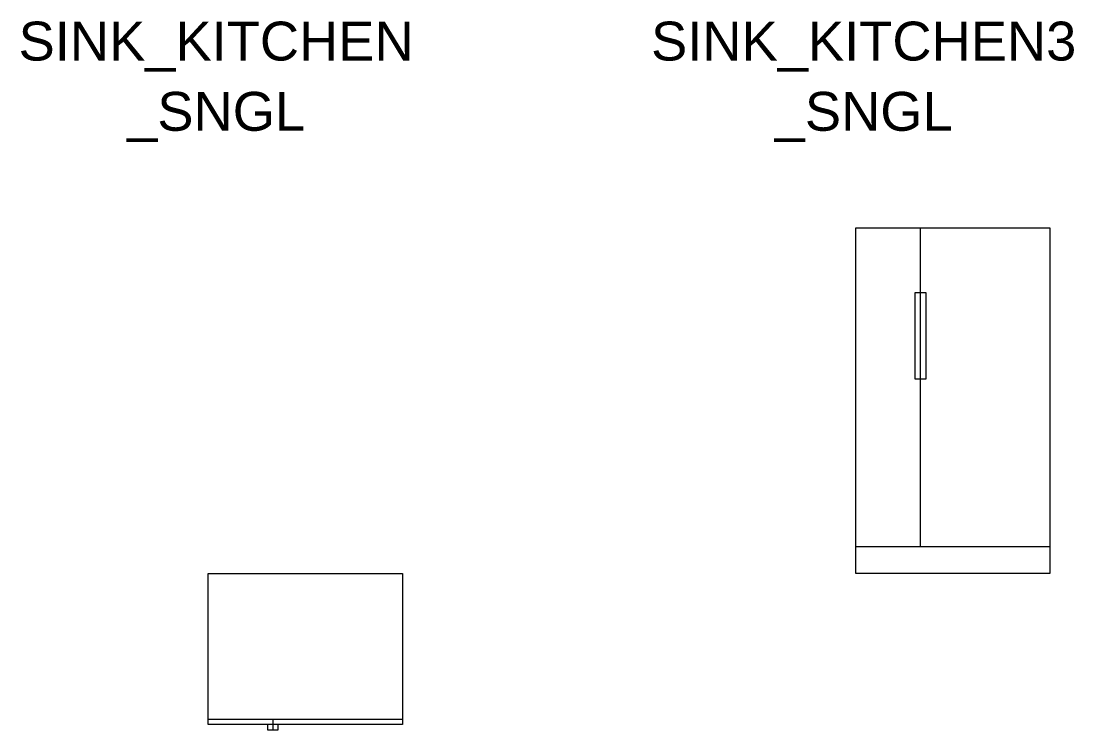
# Model space of a CAD drawing. Header units: millimetres. Extents: x 521 to 2566, y 309 to 1649.
# Drawn here: x 2022.8 to 2510.6, y 989.4 to 1317.6 of the extents above; entities that cross this region are included whole.
import ezdxf

# ---------------------------------------------------------------- set-up
doc = ezdxf.new("R2010")
doc.units = ezdxf.units.MM
doc.layers.add('kitchen technics', color=250, linetype='Continuous')
doc.styles.add('Arial', font='arial.ttf')

# ---------------------------------------------------------------- blocks, each defined once
blk = doc.blocks.new('Gruppe-242')
at = {"color": 7, "linetype": 'Continuous', "lineweight": 18}
for p, q in [((0, -67.5), (90, -67.5)), ((30, -67.5), (30, -72.5)), ((27.5, -70), (27.5, -72.5)), ((27.5, -72.5), (32.5, -72.5)), ((32.5, -72.5), (32.5, -70))]:
    blk.add_line(p, q, dxfattribs=at)
blk.add_lwpolyline([(0, -70), (0, 0), (90, 0), (90, -70)], close=True, dxfattribs=at)
blk = doc.blocks.new('FRIDGE_DBL')
at = {"color": 7}
blk.add_blockref('Gruppe-242', (0, 0), dxfattribs=at)
blk = doc.blocks.new('Gruppe-243')
at = {"color": 7, "linetype": 'Continuous', "lineweight": 18}
for p, q in [((30, 12.5), (30, 160)), ((0, 12.5), (90, 12.5))]:
    blk.add_line(p, q, dxfattribs=at)
for points in [[(0, 0), (0, 160), (90, 160), (90, 0)], [(27.5, 90), (27.5, 130), (32.5, 130), (32.5, 90)]]:
    blk.add_lwpolyline(points, close=True, dxfattribs=at)
blk = doc.blocks.new('FRIDGE_DBL_ELEV')
at = {"color": 7}
blk.add_blockref('Gruppe-243', (0, 0), dxfattribs=at)

msp = doc.modelspace()

# ---------------------------------------------------------------- block references
at = {"layer": 'kitchen technics', "color": 18, "true_color": 0x000000}
for name, p in [('FRIDGE_DBL_ELEV', (2409.48, 1061.85)), ('FRIDGE_DBL', (2109.48, 1061.85))]:
    msp.add_blockref(name, p, dxfattribs=at)

# ---------------------------------------------------------------- texts
at = {"layer": 'kitchen technics', "color": 18, "true_color": 0x000000, "char_height": 18, "attachment_point": 2, "line_spacing_factor": 0.966951, "style": 'Arial'}
for s, insert in [('SINK_KITCHEN', (2113.19, 1317.33)), ('SINK_KITCHEN3', (2413.19, 1317.33)), ('_SNGL', (2113.19, 1284.8)), ('_SNGL', (2413.19, 1284.8))]:
    msp.add_mtext(s, dxfattribs=dict(at, insert=insert))

doc.saveas('drawing.dxf')
